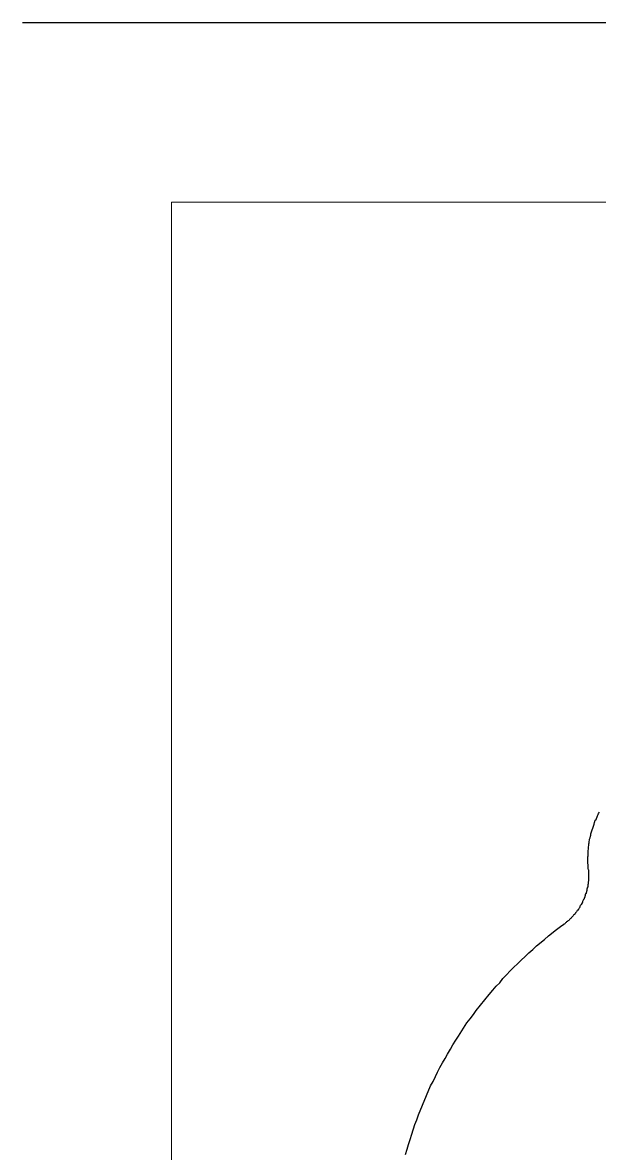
# Model space of a CAD drawing. Header units: inches. Extents: x 0 to 11, y 0.3 to 17.
# Drawn here: x 0 to 1.191, y 14.663 to 17 of the extents above; entities that cross this region are included whole.
import ezdxf

# ---------------------------------------------------------------- set-up
doc = ezdxf.new("R2010")
doc.units = ezdxf.units.IN
doc.header["$MEASUREMENT"] = 0
doc.layers.add('Layer 1', color=7, linetype='Continuous')

msp = doc.modelspace()

# ---------------------------------------------------------------- linework, layer by layer
at = {"layer": 'Layer 1', "color": 7, "lineweight": 25, "true_color": 0xffffff}
for points in [[(0, 17), (11, 17)], [(1.1683, 15.2492), (1.1675, 15.2517), (1.1675, 15.2592), (1.1667, 15.2625), (1.1667, 15.2758), (1.1675, 15.2783), (1.1675, 15.2892), (1.1683, 15.2917), (1.1683, 15.2967), (1.1692, 15.2992), (1.1692, 15.3025), (1.17, 15.305), (1.17, 15.3075), (1.1708, 15.31), (1.1708, 15.3125), (1.1717, 15.315), (1.1725, 15.3183), (1.1733, 15.3208), (1.1733, 15.3233), (1.18, 15.3433), (1.1808, 15.3467), (1.1825, 15.3517), (1.1842, 15.3533), (1.1867, 15.3608), (1.1883, 15.3633), (1.1892, 15.3658), (1.1908, 15.3683)], [(1.1683, 15.2492), (1.1683, 15.2258), (1.1675, 15.2242), (1.1675, 15.22), (1.1667, 15.2183), (1.1667, 15.2133), (1.1658, 15.2125), (1.1658, 15.2108), (1.165, 15.2092), (1.165, 15.2058), (1.1642, 15.205), (1.1642, 15.2033), (1.1633, 15.2017), (1.1633, 15.2), (1.1625, 15.1992), (1.1617, 15.1975), (1.1617, 15.1958), (1.1608, 15.1942), (1.1608, 15.1933), (1.1592, 15.19), (1.1592, 15.1892), (1.1583, 15.1875), (1.1575, 15.1858), (1.1567, 15.185), (1.1558, 15.1833), (1.1558, 15.1817), (1.155, 15.1808), (1.1533, 15.1775), (1.1525, 15.1767), (1.1517, 15.175), (1.1508, 15.1742), (1.1508, 15.1725), (1.15, 15.1708), (1.1492, 15.17), (1.1483, 15.1683), (1.1475, 15.1675), (1.1467, 15.1658), (1.145, 15.165), (1.1442, 15.1633), (1.1433, 15.1625), (1.1425, 15.1608), (1.1417, 15.16), (1.1408, 15.1583), (1.14, 15.1575), (1.1392, 15.1567), (1.1375, 15.155), (1.1367, 15.1542), (1.1358, 15.1533), (1.135, 15.1517), (1.1333, 15.1508), (1.1325, 15.15), (1.1317, 15.1483), (1.1308, 15.1475), (1.1292, 15.1467), (1.1283, 15.145), (1.1275, 15.1442), (1.1258, 15.1433), (1.125, 15.1425), (1.1233, 15.1417), (1.1225, 15.14), (1.1208, 15.1392), (1.12, 15.1383), (1.1192, 15.1375), (1.1175, 15.1367), (1.1175, 15.1358)], [(0.7908, 14.6608), (0.7942, 14.6717), (0.7967, 14.6817), (0.8, 14.6917), (0.8033, 14.7025), (0.81, 14.7225), (0.8142, 14.7325), (0.8175, 14.7425), (0.8425, 14.8025), (0.8475, 14.8117), (0.8525, 14.8217), (0.8567, 14.8308), (0.8617, 14.8408), (0.8667, 14.85), (0.8725, 14.8592), (0.8775, 14.8683), (0.8833, 14.8783), (0.8883, 14.8875), (0.8942, 14.8967), (0.9, 14.905), (0.9175, 14.9325), (0.9242, 14.9408), (0.9308, 14.95), (0.9367, 14.9583), (0.9633, 14.9917), (0.9708, 15), (0.9775, 15.0083), (0.985, 15.0158), (0.9917, 15.0242), (0.9992, 15.0317), (1.0067, 15.04), (1.0292, 15.0625), (1.0375, 15.07), (1.045, 15.0775), (1.0533, 15.0842), (1.0608, 15.0917), (1.0775, 15.105), (1.0858, 15.1125), (1.1025, 15.1258), (1.1108, 15.1317), (1.1175, 15.1367)]]:
    msp.add_lwpolyline(points, dxfattribs=at)
at = {"layer": 'Layer 1', "color": 7, "lineweight": 18, "true_color": 0xffffff}
for points in [[(0.3075, 16.6292), (0.3075, 0.3292)], [(10.6075, 16.6292), (0.3075, 16.6292)]]:
    msp.add_lwpolyline(points, dxfattribs=at)

doc.saveas('drawing.dxf')
